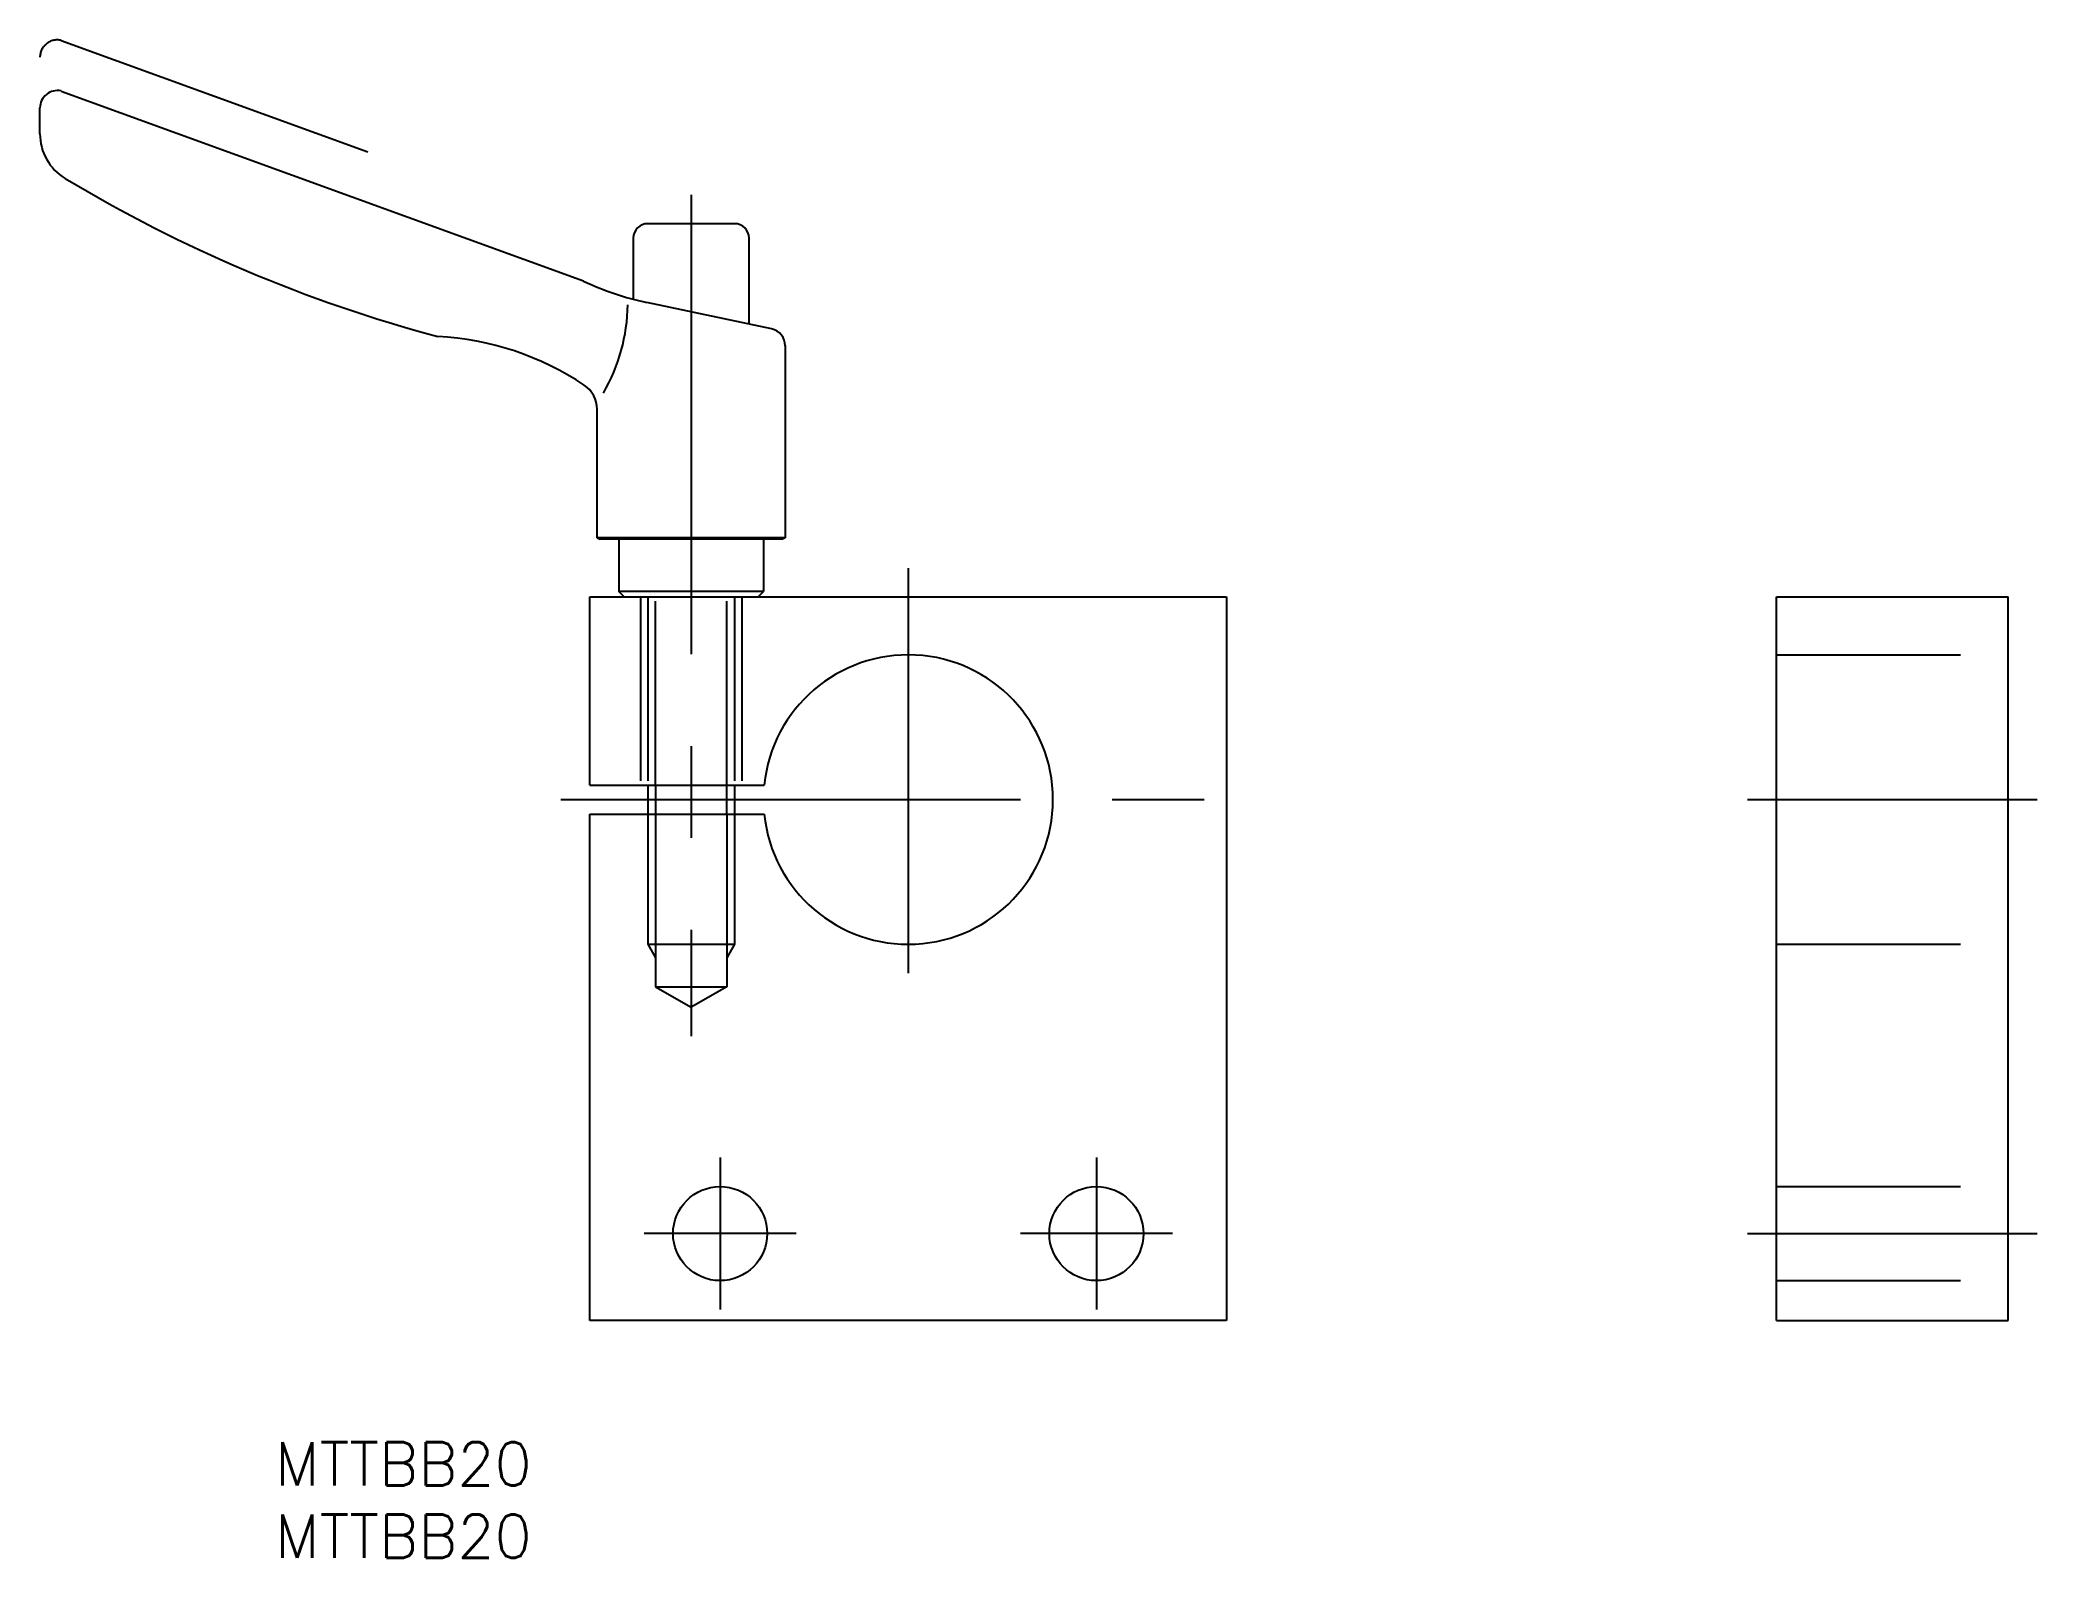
# Model space of a CAD drawing. Extents: x -60 to 78, y -52 to 52.
import ezdxf

# ---------------------------------------------------------------- set-up
doc = ezdxf.new("R2010")
doc.units = 0
for name, pattern in [('CENTER', [50.8, 31.75, -6.35, 6.35, -6.35]), ('DASHED', [19.05, 12.7, -6.35]), ('PHANTOM', [63.5, 31.75, -6.35, 6.35, -6.35, 6.35, -6.35])]:
    doc.linetypes.add(name, pattern=pattern)
doc.layers.get('0').update_dxf_attribs({"linetype": 'CONTINUOUS'})
doc.layers.add('CENTER', color=1, linetype='CONTINUOUS')
doc.styles.get("Standard").update_dxf_attribs({"font": 'txt.shx', "height": 3, "bigfont": 'bigfont.shx'})

# ---------------------------------------------------------------- blocks, each defined once
blk = doc.blocks.new('*U2')
at = {"color": 7, "linetype": 'CONTINUOUS'}
blk.add_text('MTTBB20', height=3, dxfattribs=at).set_placement((-43.76, -47.42))
blk = doc.blocks.new('*U3')
at = {"color": 7, "linetype": 'CONTINUOUS'}
blk.add_text('MTTBB20', height=3, dxfattribs=at).set_placement((-43.76, -52.42))

msp = doc.modelspace()

# ---------------------------------------------------------------- linework, layer by layer
at = {"color": 3, "linetype": 'PHANTOM'}
msp.add_line((-58.54, 52.47), (-37.34, 44.76), dxfattribs=at)
at = {"color": 7, "linetype": 'CONTINUOUS'}
for p, q in [((-58.54, 48.97), (-22.45, 35.84)), ((-60, 46.01), (-60, 47.8)), ((-19, 38.8), (-19, 37.26)), ((-12, 39.8), (-18, 39.8)), ((-11, 32.86), (-11, 38.8)), ((-19, 37.26), (-19, 34.58)), ((-9.45, 32.53), (-18.07, 34.36)), ((-8.5, 31.38), (-8.5, 18.09)), ((-21.5, 18.09), (-21.5, 26.97)), ((-8.5, 18.09), (-21.5, 18.09)), ((-21.5, 18.09), (-21.3, 18)), ((-8.7, 18), (-21.3, 18)), ((-20, 18), (-20, 14.37)), ((-10, 18), (-10, 14.37)), ((-8.5, 18.09), (-8.7, 18)), ((-22, 14), (22, 14)), ((-22, 1), (-22, 14)), ((-10, 14.37), (-20, 14.37)), ((-19.63, 14), (-20, 14.37)), ((-10.37, 14), (-10, 14.37)), ((22, 14), (22, -36)), ((60, -36), (60, 14)), ((60, 14), (76, 14)), ((76, -36), (76, 14)), ((-22, 1), (-9.95, 1)), ((-18, 1), (-18, -1)), ((-12, 1), (-12, -1)), ((-22, -1), (-9.95, -1)), ((-22, -36), (-22, -1)), ((22, -36), (-22, -36)), ((60, -36), (76, -36))]:
    msp.add_line(p, q, dxfattribs=at)
at = {"color": 3, "linetype": 'DASHED'}
for p, q in [((-18.5, 14), (-18.5, 1)), ((-18, 14), (-18, 1)), ((-17.46, 1), (-17.46, 14)), ((-12.54, 1), (-12.54, 14)), ((-12, 14), (-12, 1)), ((-11.5, 14), (-11.5, 1)), ((60, 10), (76, 10)), ((-18, -1), (-18, -10)), ((-17.46, -1), (-17.46, -12.94)), ((-12.54, -1), (-12.54, -12.94)), ((-12, -1), (-12, -10)), ((-18, -10), (-12, -10)), ((-18, -10), (-17.46, -10.94)), ((-12, -10), (-12.54, -10.94)), ((60, -10), (76, -10)), ((-17.46, -12.94), (-12.54, -12.94)), ((-17.46, -12.94), (-15, -14.36)), ((-12.54, -12.94), (-15, -14.36)), ((60, -26.75), (76, -26.75)), ((60, -33.25), (76, -33.25))]:
    msp.add_line(p, q, dxfattribs=at)
at = {"color": 3, "linetype": 'CONTINUOUS'}
for p, q in [((-17.46, 1), (-17.46, -1)), ((-12.54, -1), (-12.54, 1))]:
    msp.add_line(p, q, dxfattribs=at)
at = {"color": 7, "linetype": 'CONTINUOUS'}
for centre in [(-13, -30), (13, -30)]:
    msp.add_circle(centre, 3.25, dxfattribs=at)
at = {"color": 3, "linetype": 'PHANTOM'}
msp.add_arc((-58.8, 51.3), 1.2, 77.6798, 180, dxfattribs=at)
at = {"color": 7, "linetype": 'CONTINUOUS'}
for centre, radius, start, end in [((-58.8, 47.8), 1.2, 77.6798, 180), ((-56.4, 46.01), 3.6, 180, 238.9708), ((-6.71, 128.62), 100, 238.9708, 255.0534), ((-18, 38.8), 1, 90, 180), ((-12, 38.8), 1, 0, 90), ((-13.91, 53.92), 20, 244.7325, 258), ((-31.81, 34.35), 12.43, 329.7991, 359.2608), ((-33.54, 12.03), 20, 56.1142, 87.0316), ((-9.7, 31.35), 1.2, 0, 78), ((-23.5, 26.97), 2, 0, 56.1142), ((0, 0), 10, 185.7392, 174.2608)]:
    msp.add_arc(centre, radius, start, end, dxfattribs=at)
at = {"layer": 'CENTER', "color": 1, "linetype": 'CENTER'}
for p, q in [((-15, 41.8), (-15, -16.36)), ((0, 16), (0, -12)), ((-24, 0), (24, 0)), ((58, 0), (78, 0)), ((-13, -24.75), (-13, -35.25)), ((13, -24.75), (13, -35.25)), ((-7.75, -30), (-18.25, -30)), ((18.25, -30), (7.75, -30)), ((58, -30), (78, -30))]:
    msp.add_line(p, q, dxfattribs=at)

# ---------------------------------------------------------------- block references
at = {"color": 7, "linetype": 'CONTINUOUS'}
for name in ['*U2', '*U3']:
    msp.add_blockref(name, (0, 0), dxfattribs=at)

doc.saveas('drawing.dxf')
